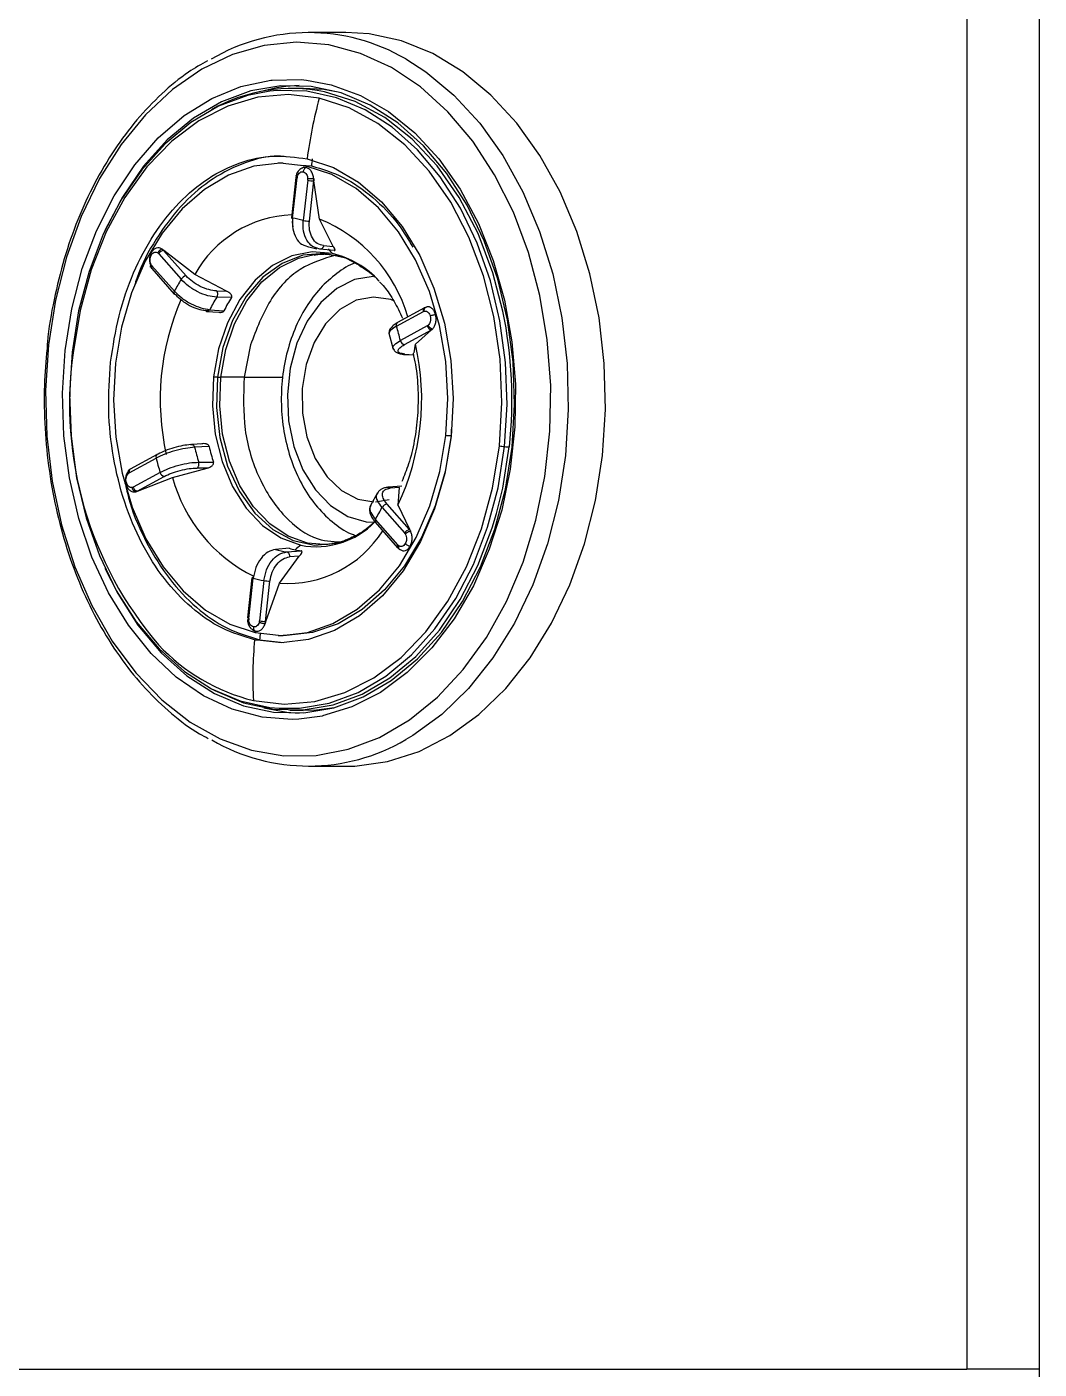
# Model space of a CAD drawing. Extents: x 0 to 84, y -21 to 126.
# Drawn here: x 75.521 to 77.994, y 36.61 to 39.888 of the extents above; entities that cross this region are included whole.
import ezdxf

# ---------------------------------------------------------------- set-up
doc = ezdxf.new("R2010")
doc.units = 0
doc.header["$MEASUREMENT"] = 0
doc.layers.add('1', color=4, linetype='Continuous')

# ---------------------------------------------------------------- blocks, each defined once
blk = doc.blocks.new('PRODIGY')
at = {"layer": '1', "color": 3, "linetype": 'Continuous', "lineweight": 25}
for p, q in [((77.8172, 41.4381), (77.8172, 36.6098)), ((77.9938, 41.4381), (77.9938, 36.6098)), ((76.3005, 39.8745), (76.2097, 39.8745)), ((76.1962, 39.7381), (76.164, 39.7377)), ((76.1473, 39.5551), (76.1349, 39.5548)), ((76.1915, 39.5504), (76.2164, 39.5484)), ((76.1783, 39.5202), (76.1675, 39.4219)), ((76.1706, 39.4208), (76.1813, 39.5191)), ((76.1791, 39.525), (76.1783, 39.5202)), ((76.1812, 39.5207), (76.1815, 39.5227)), ((76.2074, 39.5134), (76.1966, 39.4151)), ((76.2114, 39.4135), (76.2221, 39.5118)), ((76.2221, 39.5118), (76.2226, 39.5118)), ((76.2362, 39.4182), (76.2226, 39.5118)), ((76.2695, 39.3518), (76.2362, 39.4182)), ((75.9104, 39.2798), (75.8555, 39.3421)), ((75.8555, 39.3421), (75.856, 39.3421)), ((75.9317, 39.2835), (75.856, 39.3421)), ((76.2002, 39.3544), (76.2097, 39.3509)), ((76.2072, 39.3512), (76.23, 39.3462)), ((76.2371, 39.3449), (76.219, 39.3514)), ((76.2717, 39.3422), (76.2371, 39.3449)), ((76.2462, 39.3537), (76.2695, 39.3518)), ((75.8435, 39.3338), (75.8984, 39.2715)), ((75.8235, 39.3019), (75.8238, 39.3016)), ((75.8239, 39.3013), (75.8262, 39.2982)), ((75.8265, 39.2977), (75.8814, 39.2354)), ((75.8819, 39.2424), (75.827, 39.3047)), ((76.0088, 39.2427), (75.9317, 39.2835)), ((75.9846, 39.2432), (76.0088, 39.2427)), ((76.0214, 39.2272), (75.9853, 39.2278)), ((75.9659, 39.1946), (75.9574, 39.1952)), ((75.9611, 39.1932), (75.9907, 39.191)), ((75.968, 39.1973), (76.0029, 39.1947)), ((76.4242, 39.1567), (76.4899, 39.1927)), ((76.4923, 39.202), (76.4266, 39.166)), ((76.4952, 39.2029), (76.4911, 39.2011)), ((76.4994, 39.1579), (76.4338, 39.1219)), ((76.4438, 39.112), (76.5094, 39.148)), ((76.4709, 39.113), (76.5099, 39.148)), ((76.5094, 39.148), (76.5099, 39.148)), ((76.0676, 39.1112), (76.0522, 39.0323)), ((76.4054, 39.1396), (76.4159, 39.1012)), ((76.4674, 39.0916), (76.4709, 39.113)), ((76.4416, 39.0882), (76.4674, 39.0866)), ((76.4447, 39.0888), (76.4667, 39.0874)), ((76.0523, 39.0323), (75.9952, 39.0325)), ((76.0522, 39.0323), (76.1466, 39.0327)), ((76.5449, 38.8903), (76.5575, 38.8902)), ((76.5581, 38.9052), (76.5575, 38.8902)), ((75.9511, 38.87), (75.9236, 38.8684)), ((75.9667, 38.8633), (75.9312, 38.8612)), ((75.7716, 38.7987), (75.8373, 38.8347)), ((75.8397, 38.844), (75.774, 38.808)), ((75.9412, 38.8247), (75.9773, 38.8245)), ((75.7729, 38.8072), (75.7708, 38.8056)), ((75.8468, 38.8), (75.7812, 38.764)), ((75.7912, 38.7541), (75.8568, 38.7901)), ((75.7917, 38.7541), (75.8774, 38.7875)), ((75.8775, 38.7875), (75.9615, 38.8103)), ((75.9615, 38.8103), (75.9373, 38.8105)), ((75.7917, 38.7541), (75.7912, 38.7541)), ((76.3782, 38.7503), (76.3606, 38.7194)), ((76.4371, 38.7661), (76.4035, 38.7635)), ((76.4312, 38.7631), (76.4089, 38.7614)), ((76.428, 38.7201), (76.4312, 38.7631)), ((76.3617, 38.7207), (76.3604, 38.717)), ((76.3726, 38.7284), (76.4063, 38.7337)), ((76.4561, 38.6602), (76.4012, 38.7225)), ((76.4566, 38.6602), (76.428, 38.7201)), ((76.4275, 38.6228), (76.3727, 38.6851)), ((76.3892, 38.7142), (76.4441, 38.6519)), ((76.3722, 38.6781), (76.4271, 38.6158)), ((76.4566, 38.6602), (76.4561, 38.6602)), ((76.2477, 38.6237), (76.2073, 38.6273)), ((76.1623, 38.6145), (76.1288, 38.6117)), ((76.1389, 38.5292), (76.1867, 38.5952)), ((76.1562, 38.6057), (76.1914, 38.6081)), ((76.1867, 38.5952), (76.1631, 38.5936)), ((76.0713, 38.5427), (76.0606, 38.4444)), ((76.0637, 38.4432), (76.0744, 38.5415)), ((76.1005, 38.5358), (76.0897, 38.4376)), ((76.1045, 38.4359), (76.1152, 38.5342)), ((76.105, 38.4359), (76.1389, 38.5292)), ((76.105, 38.4359), (76.1045, 38.4359)), ((76.0775, 38.391), (76.09, 38.391)), ((76.09, 38.391), (76.148, 38.3841)), ((76.1349, 38.4018), (76.1473, 38.4015)), ((76.164, 38.2189), (76.1962, 38.2185)), ((76.2097, 38.0821), (76.3005, 38.0821)), ((74.8762, 36.61), (77.8172, 36.6098))]:
    blk.add_line(p, q, dxfattribs=at)
at = {"layer": '1', "color": 3, "linetype": 'Continuous', "lineweight": 25, "flags": 128}
for points in [[(76.3005, 38.0821), (76.3228, 38.0826), (76.402, 38.0937), (76.4797, 38.1186), (76.5546, 38.1571), (76.6254, 38.2086), (76.6911, 38.2722), (76.7507, 38.347), (76.8031, 38.4317), (76.8476, 38.525), (76.8835, 38.6255), (76.9102, 38.7315), (76.9273, 38.8414), (76.9345, 38.9535), (76.9317, 39.066), (76.919, 39.1771), (76.8964, 39.2851), (76.8645, 39.3882), (76.8237, 39.4849), (76.7747, 39.5735), (76.7181, 39.6528), (76.655, 39.7215), (76.5863, 39.7784), (76.5131, 39.8227), (76.4365, 39.8537), (76.3578, 39.8709), (76.3005, 39.8745)], [(75.5742, 39.1115), (75.5671, 39.0002), (75.5702, 38.8885), (75.5834, 38.7784), (75.6064, 38.6715), (75.6389, 38.5696), (75.6804, 38.4745), (75.7301, 38.3876), (75.7873, 38.3104), (75.851, 38.2442), (75.9202, 38.19), (75.9937, 38.1488), (76.0703, 38.1212), (76.1488, 38.1077), (76.2279, 38.1085), (76.3063, 38.1236), (76.3826, 38.1526), (76.4557, 38.1953), (76.5244, 38.2508), (76.5874, 38.3183), (76.6438, 38.3966), (76.6927, 38.4844), (76.7332, 38.5804), (76.7647, 38.6829), (76.7867, 38.7902), (76.7988, 38.9006), (76.8008, 39.0123), (76.7926, 39.1235), (76.7745, 39.2322), (76.7467, 39.3368), (76.7096, 39.4355), (76.6639, 39.5267), (76.6103, 39.6089), (76.5498, 39.6808), (76.4832, 39.7411), (76.4117, 39.7889), (76.3365, 39.8233), (76.2587, 39.8439), (76.1798, 39.8503), (76.1009, 39.8424), (76.0234, 39.8203), (75.9485, 39.7843), (75.8775, 39.7351), (75.8115, 39.6735), (75.7517, 39.6005), (75.6989, 39.5173), (75.6541, 39.4252), (75.618, 39.3257), (75.5912, 39.2206), (75.5742, 39.1115)], [(76.4467, 39.8097), (76.4956, 39.7784), (76.5643, 39.7215), (76.6274, 39.6528), (76.684, 39.5735), (76.733, 39.4849), (76.7738, 39.3882), (76.8057, 39.2851), (76.8282, 39.1771), (76.841, 39.066), (76.8438, 38.9535), (76.8366, 38.8414), (76.8195, 38.7315), (76.7928, 38.6255), (76.7569, 38.525), (76.7124, 38.4317), (76.6599, 38.347), (76.6004, 38.2722), (76.5347, 38.2086), (76.4638, 38.1571), (76.4472, 38.1472)], [(75.6151, 39.0977), (75.6312, 39.1997), (75.6568, 39.2977), (75.6915, 39.3899), (75.7345, 39.4749), (75.7852, 39.551), (75.8425, 39.6168), (75.9056, 39.6713), (75.9733, 39.7134), (76.0443, 39.7424), (76.1174, 39.7577), (76.1202, 39.758)], [(76.7064, 38.8612), (76.7127, 38.9655), (76.7089, 39.07), (76.695, 39.1728), (76.6714, 39.272), (76.6384, 39.3658), (76.5967, 39.4523), (76.5471, 39.53), (76.4904, 39.5974), (76.4278, 39.6533), (76.3603, 39.6966), (76.2893, 39.7265), (76.2161, 39.7425), (76.142, 39.7442), (76.0685, 39.7317), (75.9968, 39.7052), (75.9284, 39.6651), (75.8645, 39.6122), (75.8062, 39.5475), (75.7548, 39.4722), (75.7122, 39.3903)], [(76.6882, 38.863), (76.6944, 38.9657), (76.6906, 39.0686), (76.677, 39.1698), (76.6537, 39.2675), (76.6212, 39.3598), (76.5802, 39.445), (76.5313, 39.5215), (76.4755, 39.5878), (76.4138, 39.6428), (76.3474, 39.6855), (76.2775, 39.7149), (76.2054, 39.7307), (76.1325, 39.7324), (76.1151, 39.7307)], [(76.1202, 39.758), (76.1913, 39.7591), (76.2043, 39.758)], [(76.1962, 39.7381), (76.2466, 39.7354), (76.2731, 39.7313)], [(76.2043, 39.758), (76.2647, 39.7466), (76.3363, 39.7204), (76.4047, 39.681), (76.4689, 39.629), (76.5275, 39.5654), (76.5796, 39.4913), (76.6243, 39.4081), (76.6607, 39.3172), (76.6882, 39.2203), (76.7063, 39.119), (76.7148, 39.0152), (76.7133, 38.9108), (76.702, 38.8075), (76.6811, 38.7074), (76.6509, 38.612), (76.612, 38.5232), (76.565, 38.4425), (76.5109, 38.3714), (76.4505, 38.3111), (76.385, 38.2627), (76.3155, 38.2271), (76.2438, 38.205)], [(76.1151, 39.7307), (76.0601, 39.7201), (75.9895, 39.6939), (75.9222, 39.6545), (75.8592, 39.6024), (75.8019, 39.5387), (75.7512, 39.4646), (75.7082, 39.3814), (75.6735, 39.2907), (75.6479, 39.1942), (75.6319, 39.0936)], [(76.2356, 39.7137), (76.1608, 39.7224), (76.0858, 39.7159), (76.0122, 39.6945), (75.9415, 39.6584), (75.8752, 39.6085), (75.8145, 39.5458), (75.7609, 39.4715), (75.7152, 39.3872), (75.6785, 39.2945), (75.6515, 39.1955), (75.6348, 39.092)], [(76.6757, 38.8647), (76.6818, 38.9705), (76.6772, 39.0765), (76.6621, 39.1804), (76.6365, 39.2803), (76.6012, 39.374), (76.5568, 39.4597), (76.5043, 39.5355), (76.4446, 39.6), (76.379, 39.6519), (76.3089, 39.6901), (76.2356, 39.7137)], [(76.684, 39.194), (76.6595, 39.2876), (76.6233, 39.3834), (76.5777, 39.4709), (76.5238, 39.5484), (76.4626, 39.6141), (76.3954, 39.6669), (76.3235, 39.7056), (76.2485, 39.7293)], [(76.2039, 39.5481), (76.1401, 39.5549), (76.0762, 39.5475), (76.014, 39.526), (75.955, 39.4911), (75.9005, 39.4435), (75.852, 39.3845), (75.8106, 39.3155), (75.7773, 39.2382), (75.753, 39.1544), (75.7383, 39.0664)], [(76.206, 39.5656), (76.2702, 39.5442), (76.3313, 39.5088), (76.3877, 39.4604), (76.438, 39.4001), (76.4811, 39.3294), (76.5158, 39.2501), (76.5413, 39.1641), (76.5569, 39.0735), (76.5623, 38.9805), (76.5574, 38.8876), (76.5422, 38.7968), (76.5172, 38.7105), (76.4829, 38.6308), (76.4403, 38.5597), (76.3902, 38.4988), (76.3341, 38.4498), (76.2732, 38.4138), (76.2091, 38.3917), (76.1433, 38.384), (76.0775, 38.391)], [(76.5449, 38.8903), (76.5497, 38.9805), (76.5444, 39.0707), (76.5292, 39.1585), (76.5045, 39.242), (76.4708, 39.319), (76.4291, 39.3875), (76.3802, 39.4461), (76.3255, 39.493), (76.2662, 39.5273), (76.2039, 39.5481)], [(76.2683, 39.3345), (76.2184, 39.3384), (76.1689, 39.3284), (76.1217, 39.305), (76.0787, 39.2691), (76.0414, 39.222), (76.0114, 39.1655), (75.9897, 39.1018), (75.9773, 39.0334)], [(76.3468, 39.2983), (76.3004, 39.3228), (76.2483, 39.3341), (76.1957, 39.33), (76.1448, 39.3104), (76.0979, 39.2764), (76.0571, 39.2293), (76.0241, 39.1712), (76.0003, 39.1047), (75.9869, 39.0327)], [(75.9952, 39.0325), (76.0075, 39.1002), (76.029, 39.1631), (76.0588, 39.2189), (76.0957, 39.2653), (76.1384, 39.3006), (76.1852, 39.3234), (76.2201, 39.3315)], [(76.2201, 39.3315), (76.2342, 39.3328), (76.2477, 39.333)], [(76.3672, 39.2786), (76.3216, 39.2707), (76.2782, 39.2492), (76.2392, 39.2149), (76.2062, 39.1696), (76.181, 39.1153), (76.1645, 39.0547), (76.1577, 38.9904), (76.1608, 38.9256), (76.1737, 38.8633), (76.1958, 38.8064), (76.2261, 38.7574), (76.263, 38.7188), (76.305, 38.6924), (76.35, 38.6793), (76.3734, 38.678)], [(76.4192, 39.2184), (76.4101, 39.2218), (76.3677, 39.2282), (76.3254, 39.2201), (76.2858, 39.198), (76.251, 39.1631), (76.2232, 39.1175), (76.2039, 39.0637), (76.1942, 39.005), (76.1948, 38.9448), (76.2056, 38.8865), (76.2259, 38.8335), (76.2547, 38.789), (76.2901, 38.7554), (76.3302, 38.7348), (76.3686, 38.7284)], [(76.1857, 38.1971), (76.1696, 38.1965), (76.0958, 38.202), (76.0231, 38.2214), (75.953, 38.2543), (75.8865, 38.3001), (75.825, 38.358), (75.7695, 38.427), (75.721, 38.5059), (75.6804, 38.5931), (75.6484, 38.6873), (75.6255, 38.7866), (75.6122, 38.8893), (75.6087, 38.9937), (75.6151, 39.0977)], [(75.6319, 39.0936), (75.6257, 38.991), (75.6295, 38.888), (75.6431, 38.7868), (75.6664, 38.6891), (75.6989, 38.5968), (75.7399, 38.5117), (75.7888, 38.4352), (75.8446, 38.3688), (75.9063, 38.3138), (75.9727, 38.2711), (76.0426, 38.2417), (76.1147, 38.2259), (76.1374, 38.2239)], [(75.7383, 39.0664), (75.7335, 38.9762), (75.7388, 38.886), (75.754, 38.7981), (75.7787, 38.7146), (75.8124, 38.6377), (75.8541, 38.5691), (75.903, 38.5106), (75.9577, 38.4636), (76.017, 38.4293), (76.0793, 38.4085)], [(75.9773, 39.0334), (75.9745, 38.9628), (75.9816, 38.8929), (75.9981, 38.8262), (76.0236, 38.7654), (76.0569, 38.7128), (76.0969, 38.6703), (76.142, 38.6397), (76.1904, 38.6222)], [(75.9869, 39.0327), (75.9843, 38.9583), (75.9928, 38.8848), (76.0118, 38.8154), (76.0407, 38.7531), (76.0781, 38.7006), (76.1224, 38.6603), (76.1717, 38.6339), (76.2238, 38.6225), (76.2764, 38.6267), (76.3038, 38.6352)], [(76.2073, 38.6273), (76.1593, 38.6441), (76.1145, 38.6739), (76.0747, 38.7155), (76.0414, 38.7674), (76.0161, 38.8274), (75.9995, 38.8934), (75.9925, 38.9626), (75.9952, 39.0325)], [(76.0793, 38.4085), (76.1431, 38.4017), (76.2069, 38.4092), (76.2691, 38.4306), (76.3282, 38.4656), (76.3827, 38.5131), (76.4312, 38.5721), (76.4726, 38.6412), (76.5059, 38.7185), (76.5302, 38.8022), (76.5449, 38.8903)], [(76.5575, 38.8902), (76.5428, 38.8021), (76.5185, 38.7184), (76.4852, 38.641), (76.4438, 38.5719), (76.3952, 38.5129), (76.3407, 38.4653), (76.2816, 38.4303), (76.2194, 38.4089), (76.1556, 38.4014), (76.1473, 38.4015)], [(75.7122, 38.5663), (75.7433, 38.5043), (75.7929, 38.4267), (75.8496, 38.3592), (75.9123, 38.3034), (75.9797, 38.2601), (76.0507, 38.2301), (76.1239, 38.2142), (76.198, 38.2124), (76.2715, 38.2249), (76.3432, 38.2515), (76.4116, 38.2916), (76.4756, 38.3444), (76.5338, 38.4091), (76.5853, 38.4844), (76.629, 38.5689), (76.6642, 38.661), (76.6901, 38.7591), (76.7064, 38.8612)], [(76.0748, 38.2429), (76.1497, 38.2342), (76.2247, 38.2407), (76.2983, 38.2622), (76.3689, 38.2982), (76.4353, 38.3481), (76.4959, 38.4108), (76.5496, 38.4851), (76.5952, 38.5694), (76.6319, 38.6621), (76.6589, 38.7612), (76.6757, 38.8647)], [(76.1374, 38.2239), (76.1876, 38.2242), (76.26, 38.2365), (76.3306, 38.2627), (76.3979, 38.3022), (76.4609, 38.3542), (76.5182, 38.4179), (76.5689, 38.492), (76.6119, 38.5752), (76.6466, 38.6659), (76.6722, 38.7625), (76.6882, 38.863)], [(76.6686, 38.6993), (76.6837, 38.7612), (76.6998, 38.8623)], [(75.9724, 38.2713), (75.9802, 38.2671), (76.0505, 38.2374), (76.123, 38.2216), (76.1963, 38.2199), (76.2692, 38.2323), (76.3401, 38.2586), (76.4079, 38.2983), (76.4712, 38.3506), (76.5289, 38.4147), (76.5798, 38.4892), (76.6231, 38.5729), (76.658, 38.6641), (76.6686, 38.6993)], [(76.2691, 38.6255), (76.2562, 38.6241), (76.2477, 38.6237)], [(76.1005, 38.225), (76.1562, 38.2142), (76.1862, 38.2117)], [(76.2731, 38.2253), (76.2287, 38.2195), (76.1962, 38.2185)], [(76.2438, 38.205), (76.2433, 38.2049), (76.1857, 38.1971)]]:
    blk.add_lwpolyline(points, dxfattribs=at)
at = {"layer": '1', "color": 3, "linetype": 'Continuous', "lineweight": 25}
for centre, radius, start, end in [((76.2097, 39.4038), 0.47, 59.7236, 120.4769), ((76.1687, 39.3416), 0.3959, 78.3808, 119.7407), ((76.2034, 39.3508), 0.3945, 92.5013, 105.1109), ((77.3142, 39.4207), 1.1177, 164.8, 172.5476), ((76.615, 39.5081), 0.413, 174.4437, 174.988), ((77.3115, 39.4224), 1.1024, 172.5346, 173.4362), ((76.1816, 39.5244), 0.00531, 231.5003, 267.343), ((76.1805, 39.5144), 0.00635, 83.7171, 109.7832), ((76.2225, 39.5865), 0.0746, 258.3501, 264.1428), ((76.2234, 39.5867), 0.075, 263.4797, 269.0634), ((76.1802, 39.1446), 0.2847, 92.3982, 150.7986), ((76.1708, 39.4261), 0.00528, 231.3973, 267.4472), ((76.1344, 39.1928), 0.2309, 74.3699, 80.9941), ((76.213, 39.4958), 0.0823, 258.55, 268.889), ((76.1, 39.0782), 0.3663, 16.1052, 68.1695), ((75.8578, 39.3259), 0.0163, 97.996, 151.1282), ((76.3796, 39.4536), 0.1631, 221.3338, 226.9302), ((76.2141, 39.1136), 0.2275, 42.4504, 76.2162), ((75.8317, 39.3009), 0.00606, 140.7087, 211.6858), ((75.9127, 39.2636), 0.0163, 97.9889, 151.1354), ((75.885, 39.2389), 0.00476, 131.6457, 263.2376), ((76.2838, 39.0331), 0.4532, 148.2609, 152.4862), ((76.4577, 38.9778), 0.6106, 156.4739, 192.689), ((76.3072, 39.0246), 0.3806, 147.7313, 153.0167), ((76.342, 39.0233), 0.38, 147.5592, 153.1856), ((76.4973, 39.1957), 0.00801, 128.6503, 202.4888), ((75.6477, 38.9783), 1.0585, 353.7077, 11.7587), ((76.431, 39.1599), 0.00753, 125.8578, 205.2814), ((75.882, 38.989), 0.5676, 13.5401, 17.1771), ((76.5119, 39.1605), 0.0127, 191.7241, 259.0121), ((75.8783, 38.979), 0.6075, 334.7761, 12.7409), ((76.4462, 39.1245), 0.0127, 191.7492, 259.0003), ((76.5255, 38.9653), 0.8997, 171.9063, 220.6526), ((75.6343, 39.0944), 0.00252, 198.5745, 280.2935), ((76.0013, 39.3236), 0.2912, 265.2772, 267.1679), ((75.9963, 39.2201), 0.1876, 267.1124, 269.6484), ((76.3948, 38.969), 0.4759, 193.0832, 197.6399), ((76.4294, 38.9696), 0.4748, 192.9342, 197.7877), ((76.7037, 39.0265), 0.1642, 260.1705, 264.5748), ((76.7014, 38.9913), 0.129, 264.1409, 269.3237), ((75.8433, 38.8379), 0.00684, 102.1865, 208.0696), ((76.3918, 38.9684), 0.5704, 193.5525, 197.1719), ((75.7785, 38.8019), 0.00754, 125.899, 205.2401), ((75.8593, 38.8026), 0.0127, 191.7495, 259.0001), ((76.2426, 38.8854), 0.378, 195.0095, 243.7861), ((75.7936, 38.7666), 0.0127, 191.7446, 258.9916), ((76.4035, 38.7063), 0.0163, 97.9892, 151.1351), ((76.3774, 38.6813), 0.00606, 140.7066, 211.6879), ((75.9872, 38.9236), 0.4532, 328.2609, 332.4863), ((76.1575, 38.8038), 0.2752, 266.1348, 327.8534), ((76.2281, 38.8188), 0.2003, 259.1545, 315.7773), ((76.4583, 38.644), 0.0163, 97.9895, 151.1348), ((76.328, 38.4448), 0.2244, 127.7982, 132.3312), ((76.4308, 38.6192), 0.00488, 132.4927, 248.5224), ((76.1839, 38.7981), 0.1944, 253.5486, 261.8167), ((76.2186, 38.8019), 0.1957, 253.2869, 257.6674), ((76.2175, 38.7972), 0.1908, 257.6765, 262.1326), ((76.0735, 38.5388), 0.00439, 79.3949, 118.9718), ((76.0746, 38.5468), 0.00528, 231.3973, 267.4472), ((76.1366, 38.7639), 0.2309, 254.3698, 260.9942), ((76.1168, 38.6165), 0.0823, 258.5507, 268.8883), ((76.0639, 38.4485), 0.00529, 231.4359, 267.4074), ((76.1061, 38.5182), 0.0823, 258.5508, 268.8885), ((77.1281, 38.2976), 1.0547, 174.9175, 182.9695), ((76.4712, 38.3608), 0.3948, 172.4923, 173.0637), ((77.185, 38.2948), 1.0992, 174.0774, 174.979), ((76.1857, 38.6972), 0.4677, 222.856, 256.2743), ((76.2098, 38.5527), 0.4699, 239.7933, 300.35)]:
    blk.add_arc(centre, radius, start, end, dxfattribs=at)
for points, knots in [([(75.9625, 39.8052), (75.9471, 39.7963), (75.9081, 39.774), (75.8501, 39.7256), (75.7892, 39.6622), (75.7342, 39.5887), (75.6858, 39.5069), (75.6448, 39.4176), (75.6114, 39.3222), (75.5871, 39.222), (75.5737, 39.148), (75.571, 39.1076), (75.5707, 39.1022)], [0, 0, 0, 0, 0.073826, 0.186463, 0.299604, 0.41313, 0.526904, 0.640812, 0.754771, 0.868731, 0.982681, 1, 1, 1, 1]), ([(75.7261, 39.0691), (75.7318, 39.1072), (75.7433, 39.1834), (75.7802, 39.2889), (75.8298, 39.3827), (75.8917, 39.4609), (75.9631, 39.5206), (76.0414, 39.5591), (76.1237, 39.5769), (76.1785, 39.5694), (76.206, 39.5656)], [0, 0, 0, 0, 0.125, 0.25, 0.375, 0.5, 0.625, 0.75, 0.874999, 1, 1, 1, 1]), ([(76.1542, 39.5707), (76.1482, 39.5713), (76.1147, 39.5746), (76.0539, 39.5582), (75.9757, 39.5208), (75.904, 39.4609), (75.843, 39.3823), (75.8018, 39.3108), (75.7866, 39.2634), (75.7827, 39.2514)], [0, 0, 0, 0, 0.039376, 0.219325, 0.399275, 0.579222, 0.759173, 0.939123, 1, 1, 1, 1]), ([(76.1934, 39.543), (76.1917, 39.5421), (76.1884, 39.5403), (76.1843, 39.5359), (76.181, 39.5308), (76.1797, 39.5269), (76.1791, 39.525)], [0, 0, 0, 0, 0.257145, 0.510058, 0.757418, 1, 1, 1, 1]), ([(76.2036, 39.5442), (76.2012, 39.5446), (76.1974, 39.5452), (76.1941, 39.5431), (76.1929, 39.5423)], [0, 0, 0, 0, 0.628992, 1, 1, 1, 1]), ([(76.2036, 39.5442), (76.2026, 39.5439), (76.2008, 39.5431), (76.1985, 39.5405), (76.1969, 39.5373), (76.1965, 39.535), (76.1963, 39.5339)], [0, 0, 0, 0, 0.262777, 0.52805, 0.778011, 1, 1, 1, 1]), ([(76.2224, 39.5172), (76.2218, 39.5205), (76.2206, 39.5271), (76.2163, 39.5356), (76.2105, 39.542), (76.2058, 39.5435), (76.2036, 39.5442)], [0, 0, 0, 0, 0.24794, 0.50049, 0.752822, 1, 1, 1, 1]), ([(76.2164, 39.5484), (76.2426, 39.5406), (76.295, 39.5249), (76.3671, 39.4738), (76.425, 39.4156), (76.4531, 39.3682), (76.464, 39.3497)], [0, 0, 0, 0, 0.274972, 0.549941, 0.824913, 1, 1, 1, 1]), ([(76.1819, 39.5224), (76.1811, 39.5228), (76.1799, 39.5235), (76.1792, 39.5243), (76.179, 39.5248), (76.1791, 39.5249), (76.1791, 39.525)], [0, 0, 0, 0, 0.4640797, 0.7132988, 0.9676213, 1, 1, 1, 1]), ([(76.1819, 39.5224), (76.1818, 39.5218), (76.1815, 39.5207), (76.1814, 39.5196), (76.1813, 39.5191)], [0, 0, 0, 0, 0.559856, 1, 1, 1, 1]), ([(76.1819, 39.5224), (76.1827, 39.5246), (76.1842, 39.5289), (76.1882, 39.5328), (76.1923, 39.5345), (76.195, 39.5341), (76.1963, 39.5339)], [0, 0, 0, 0, 0.283724, 0.562597, 0.780172, 1, 1, 1, 1]), ([(76.1963, 39.5339), (76.1979, 39.5334), (76.2012, 39.5323), (76.2048, 39.5278), (76.207, 39.5224), (76.2073, 39.5187), (76.2075, 39.5168)], [0, 0, 0, 0, 0.278042, 0.555678, 0.775229, 1, 1, 1, 1]), ([(76.2074, 39.5134), (76.2074, 39.514), (76.2075, 39.5152), (76.2075, 39.5163), (76.2075, 39.5168)], [0, 0, 0, 0, 0.559957, 1, 1, 1, 1]), ([(76.2151, 39.5171), (76.2144, 39.5171), (76.2129, 39.517), (76.2109, 39.517), (76.209, 39.5169), (76.208, 39.5168), (76.2075, 39.5168)], [0, 0, 0, 0, 0.262239, 0.519273, 0.7665, 1, 1, 1, 1]), ([(76.2224, 39.5172), (76.2213, 39.5172), (76.2198, 39.5172), (76.2172, 39.5171), (76.2158, 39.5171), (76.2151, 39.5171)], [0, 0, 0, 0, 0.479701, 0.73712, 1, 1, 1, 1]), ([(76.2224, 39.5172), (76.2224, 39.5162), (76.2224, 39.5144), (76.2222, 39.5126), (76.2221, 39.5118)], [0, 0, 0, 0, 0.5599446, 1, 1, 1, 1]), ([(76.2226, 39.5118), (76.2226, 39.5128), (76.2226, 39.5146), (76.2224, 39.5164), (76.2224, 39.5172)], [0, 0, 0, 0, 0.560589, 1, 1, 1, 1]), ([(76.1705, 39.4224), (76.1697, 39.4146), (76.1689, 39.4065), (76.1711, 39.4), (76.1712, 39.3999)], [0, 0, 0, 0, 0.973407, 1, 1, 1, 1]), ([(76.1706, 39.4208), (76.1703, 39.4119), (76.1697, 39.3941), (76.1782, 39.3717), (76.1891, 39.3575), (76.1975, 39.3551), (76.2002, 39.3544)], [0, 0, 0, 0, 0.290277, 0.58053, 0.870761, 1, 1, 1, 1]), ([(76.219, 39.3514), (76.214, 39.356), (76.204, 39.3653), (76.1959, 39.3886), (76.1964, 39.4063), (76.1966, 39.4151)], [0, 0, 0, 0, 0.333315, 0.666641, 1, 1, 1, 1]), ([(76.2462, 39.3537), (76.2409, 39.3549), (76.2302, 39.3575), (76.2181, 39.3715), (76.2107, 39.3909), (76.2112, 39.4059), (76.2114, 39.4135)], [0, 0, 0, 0, 0.249749, 0.500217, 0.750561, 1, 1, 1, 1]), ([(75.8523, 39.3451), (75.8499, 39.3463), (75.845, 39.3487), (75.8375, 39.348), (75.8306, 39.3443), (75.8274, 39.3394), (75.8258, 39.337)], [0, 0, 0, 0, 0.247954, 0.500512, 0.752844, 1, 1, 1, 1]), ([(75.8523, 39.3451), (75.8513, 39.3449), (75.8498, 39.3447), (75.8477, 39.3435), (75.846, 39.3423), (75.8445, 39.3408), (75.8428, 39.3386), (75.842, 39.3368), (75.8415, 39.3357)], [0, 0, 0, 0, 0.239817, 0.368622, 0.500002, 0.631403, 0.760233, 1, 1, 1, 1]), ([(75.856, 39.3421), (75.8553, 39.3427), (75.8541, 39.3438), (75.8529, 39.3447), (75.8523, 39.3451)], [0, 0, 0, 0, 0.560711, 1, 1, 1, 1]), ([(75.8523, 39.3451), (75.8529, 39.3446), (75.854, 39.3437), (75.8551, 39.3426), (75.8555, 39.3421)], [0, 0, 0, 0, 0.559928, 1, 1, 1, 1]), ([(76.2462, 39.3537), (76.2461, 39.353), (76.2458, 39.3516), (76.2447, 39.3491), (76.2428, 39.3466), (76.2405, 39.3451), (76.2385, 39.3446), (76.2376, 39.3448), (76.2371, 39.3449)], [0, 0, 0, 0, 0.124752, 0.24939, 0.500065, 0.750629, 0.875231, 1, 1, 1, 1]), ([(76.2717, 39.3422), (76.2722, 39.342), (76.2731, 39.3418), (76.2739, 39.3421), (76.2742, 39.3429), (76.274, 39.3445), (76.2727, 39.3474), (76.2706, 39.3503), (76.2695, 39.3518)], [0, 0, 0, 0, 0.090565, 0.184616, 0.292335, 0.420675, 0.698942, 1, 1, 1, 1]), ([(75.8258, 39.337), (75.8244, 39.3343), (75.8217, 39.3287), (75.8209, 39.3187), (75.8215, 39.3113), (75.8231, 39.308), (75.8233, 39.3076)], [0, 0, 0, 0, 0.315007, 0.636462, 0.957874, 1, 1, 1, 1]), ([(75.8253, 39.3071), (75.8243, 39.3091), (75.8224, 39.3131), (75.822, 39.32), (75.823, 39.3259), (75.8246, 39.329), (75.8254, 39.3305)], [0, 0, 0, 0, 0.283701, 0.56256, 0.780138, 1, 1, 1, 1]), ([(75.8258, 39.337), (75.8251, 39.3368), (75.8237, 39.3363), (75.8232, 39.3346), (75.8237, 39.3326), (75.8248, 39.3311), (75.8254, 39.3305)], [0, 0, 0, 0, 0.262796, 0.528071, 0.777998, 1, 1, 1, 1]), ([(75.8238, 39.3014), (75.8236, 39.3018), (75.8232, 39.3025), (75.8234, 39.3039), (75.824, 39.3055), (75.8248, 39.3066), (75.8253, 39.3071)], [0, 0, 0, 0, 0.259628, 0.517952, 0.766887, 1, 1, 1, 1]), ([(75.8253, 39.3071), (75.8256, 39.3066), (75.8261, 39.3058), (75.8267, 39.3051), (75.827, 39.3047)], [0, 0, 0, 0, 0.559875, 1, 1, 1, 1]), ([(75.8254, 39.3305), (75.8265, 39.3322), (75.8288, 39.3357), (75.8334, 39.3379), (75.8378, 39.3379), (75.8402, 39.3364), (75.8415, 39.3357)], [0, 0, 0, 0, 0.278027, 0.555646, 0.77521, 1, 1, 1, 1]), ([(75.8435, 39.3338), (75.8431, 39.3342), (75.8425, 39.3349), (75.8418, 39.3354), (75.8415, 39.3357)], [0, 0, 0, 0, 0.560094, 1, 1, 1, 1]), ([(76.2759, 39.3302), (76.2461, 39.3216), (76.1866, 39.3043), (76.1108, 39.2247), (76.082, 39.149), (76.0676, 39.1112)], [0, 0, 0, 0, 0.333334, 0.666667, 1, 1, 1, 1]), ([(76.3243, 39.3117), (76.324, 39.3116), (76.3076, 39.3067), (76.2778, 39.2864), (76.237, 39.2509), (76.2022, 39.2044), (76.1743, 39.1499), (76.1545, 39.089), (76.1435, 39.0241), (76.1418, 38.9575), (76.1493, 38.8915), (76.1661, 38.8283), (76.1916, 38.7704), (76.2252, 38.7193), (76.2662, 38.6787), (76.3001, 38.6539), (76.3208, 38.6472), (76.3245, 38.646)], [0, 0, 0, 0, 0.0012403, 0.0729557, 0.1458608, 0.220196, 0.2955987, 0.3715447, 0.4476502, 0.5238223, 0.6001189, 0.6766134, 0.7533867, 0.8304372, 0.9074095, 0.9836318, 1, 1, 1, 1]), ([(76.2232, 39.3305), (76.2271, 39.3314), (76.2443, 39.3352), (76.2614, 39.332), (76.2747, 39.3295)], [0, 0, 0, 0, 0.228553, 1, 1, 1, 1]), ([(76.2747, 39.3295), (76.276, 39.3294), (76.2921, 39.3282), (76.3157, 39.3186), (76.3365, 39.3036), (76.3434, 39.2985)], [0, 0, 0, 0, 0.05716, 0.683727, 1, 1, 1, 1]), ([(75.8268, 39.3003), (75.8262, 39.3003), (75.8249, 39.3005), (75.8242, 39.3011), (75.8238, 39.3014)], [0, 0, 0, 0, 0.48236, 1, 1, 1, 1]), ([(75.9846, 39.2432), (75.9785, 39.2438), (75.9662, 39.2451), (75.945, 39.2535), (75.9248, 39.2655), (75.9152, 39.275), (75.9104, 39.2798)], [0, 0, 0, 0, 0.249748, 0.500214, 0.75057, 1, 1, 1, 1]), ([(76.3434, 39.2985), (76.3502, 39.2947), (76.3599, 39.2891), (76.3684, 39.2797), (76.3709, 39.2768)], [0, 0, 0, 0, 0.699897, 1, 1, 1, 1]), ([(75.8819, 39.2424), (75.8875, 39.2368), (75.8988, 39.2256), (75.9223, 39.2112), (75.947, 39.2007), (75.961, 39.1984), (75.968, 39.1973)], [0, 0, 0, 0, 0.250022, 0.50003, 0.75002, 1, 1, 1, 1]), ([(75.9853, 39.2278), (75.9781, 39.2286), (75.9637, 39.23), (75.9388, 39.2402), (75.9153, 39.2546), (75.904, 39.2659), (75.8984, 39.2715)], [0, 0, 0, 0, 0.249979, 0.499953, 0.749964, 1, 1, 1, 1]), ([(75.9846, 39.2432), (75.985, 39.2427), (75.9856, 39.2417), (75.9866, 39.2393), (75.9872, 39.2358), (75.9869, 39.2322), (75.9862, 39.2295), (75.9856, 39.2284), (75.9853, 39.2278)], [0, 0, 0, 0, 0.1247418, 0.2493814, 0.499995, 0.7506, 0.8752526, 1, 1, 1, 1]), ([(76.0214, 39.2272), (76.0216, 39.2277), (76.0222, 39.2289), (76.0221, 39.2309), (76.0212, 39.233), (76.019, 39.236), (76.0151, 39.2397), (76.011, 39.2417), (76.0088, 39.2427)], [0, 0, 0, 0, 0.090573, 0.184622, 0.292346, 0.420661, 0.698959, 1, 1, 1, 1]), ([(76.3826, 39.2653), (76.3866, 39.2613), (76.3982, 39.2497), (76.4185, 39.22), (76.4322, 39.1905), (76.4388, 39.1763)], [0, 0, 0, 0, 0.216379, 0.624526, 1, 1, 1, 1]), ([(75.8845, 39.2342), (75.8892, 39.2294), (75.8988, 39.2198), (75.9187, 39.2073), (75.9395, 39.1981), (75.9514, 39.1962), (75.9574, 39.1952)], [0, 0, 0, 0, 0.249713, 0.500132, 0.750513, 1, 1, 1, 1]), ([(75.9574, 39.1952), (75.9581, 39.1945), (75.9593, 39.1934), (75.9613, 39.1929), (75.9628, 39.1929), (75.9644, 39.1935), (75.9662, 39.1947), (75.9673, 39.1963), (75.968, 39.1973)], [0, 0, 0, 0, 0.23876, 0.367838, 0.500015, 0.632115, 0.761201, 1, 1, 1, 1]), ([(75.9907, 39.1909), (75.9919, 39.1908), (75.9941, 39.1905), (75.9973, 39.191), (75.9998, 39.1917), (76.0018, 39.193), (76.0025, 39.1942), (76.0029, 39.1947)], [0, 0, 0, 0, 0.2607145, 0.4862436, 0.6755405, 0.8408566, 1, 1, 1, 1]), ([(76.4922, 39.1936), (76.4917, 39.1934), (76.491, 39.1932), (76.4902, 39.1928), (76.4899, 39.1927)], [0, 0, 0, 0, 0.559917, 1, 1, 1, 1]), ([(76.4922, 39.1936), (76.4921, 39.1949), (76.492, 39.1969), (76.4926, 39.1993), (76.4933, 39.2009), (76.4943, 39.2023), (76.4959, 39.2036), (76.4973, 39.2039), (76.4982, 39.204)], [0, 0, 0, 0, 0.239799, 0.368584, 0.499995, 0.631402, 0.760138, 1, 1, 1, 1]), ([(76.4922, 39.1936), (76.4939, 39.1937), (76.4973, 39.194), (76.5017, 39.1911), (76.5048, 39.1869), (76.5059, 39.1835), (76.5064, 39.1817)], [0, 0, 0, 0, 0.283673, 0.562559, 0.780138, 1, 1, 1, 1]), ([(76.5059, 39.2036), (76.5041, 39.2039), (76.5005, 39.2044), (76.4969, 39.2034), (76.4951, 39.2029)], [0, 0, 0, 0, 0.500432, 1, 1, 1, 1]), ([(76.5195, 39.1855), (76.5185, 39.1885), (76.5164, 39.1946), (76.5109, 39.201), (76.5045, 39.2047), (76.5003, 39.2043), (76.4982, 39.204)], [0, 0, 0, 0, 0.247396, 0.49986, 0.752312, 1, 1, 1, 1]), ([(76.5064, 39.1817), (76.5069, 39.1795), (76.5079, 39.1749), (76.507, 39.1683), (76.5048, 39.1629), (76.5026, 39.1606), (76.5016, 39.1594)], [0, 0, 0, 0, 0.278053, 0.55569, 0.775219, 1, 1, 1, 1]), ([(76.5064, 39.1817), (76.5072, 39.1821), (76.5089, 39.183), (76.5123, 39.1842), (76.5161, 39.1851), (76.5183, 39.1854), (76.5195, 39.1855)], [0, 0, 0, 0, 0.221993, 0.471963, 0.737275, 1, 1, 1, 1]), ([(76.5129, 39.1505), (76.5145, 39.1525), (76.5177, 39.1567), (76.5206, 39.1659), (76.5215, 39.176), (76.5201, 39.1824), (76.5195, 39.1855)], [0, 0, 0, 0, 0.247953, 0.500502, 0.752854, 1, 1, 1, 1]), ([(76.4242, 39.1567), (76.4192, 39.1535), (76.4091, 39.1471), (76.4041, 39.1404), (76.4064, 39.1383), (76.4067, 39.138)], [0, 0, 0, 0, 0.4563966, 0.9127517, 1, 1, 1, 1]), ([(76.4259, 39.1654), (76.4225, 39.1631), (76.4156, 39.1585), (76.409, 39.1511), (76.4056, 39.1446), (76.406, 39.1411), (76.4062, 39.1397)], [0, 0, 0, 0, 0.268667, 0.538891, 0.811925, 1, 1, 1, 1]), ([(76.4994, 39.1579), (76.4998, 39.1582), (76.5006, 39.1586), (76.5013, 39.1592), (76.5016, 39.1594)], [0, 0, 0, 0, 0.5599, 1, 1, 1, 1]), ([(76.5016, 39.1594), (76.5022, 39.1583), (76.5031, 39.1566), (76.5049, 39.1546), (76.5065, 39.1531), (76.5082, 39.152), (76.5104, 39.1508), (76.5119, 39.1506), (76.5129, 39.1505)], [0, 0, 0, 0, 0.239828, 0.368611, 0.500059, 0.631406, 0.760255, 1, 1, 1, 1]), ([(76.5129, 39.1505), (76.5123, 39.1499), (76.5112, 39.149), (76.51, 39.1483), (76.5094, 39.148)], [0, 0, 0, 0, 0.559921, 1, 1, 1, 1]), ([(76.5099, 39.148), (76.5105, 39.1484), (76.5115, 39.1491), (76.5125, 39.15), (76.5129, 39.1505)], [0, 0, 0, 0, 0.5605822, 1, 1, 1, 1]), ([(76.4161, 39.1034), (76.4158, 39.1037), (76.4136, 39.1059), (76.4187, 39.1123), (76.4287, 39.1187), (76.4338, 39.1219)], [0, 0, 0, 0, 0.066643, 0.533296, 1, 1, 1, 1]), ([(76.4447, 39.0888), (76.4402, 39.0895), (76.431, 39.0907), (76.4269, 39.0963), (76.4305, 39.1037), (76.4394, 39.1092), (76.4438, 39.112)], [0, 0, 0, 0, 0.249733, 0.500209, 0.750556, 1, 1, 1, 1]), ([(75.5707, 39.1022), (75.5681, 39.0725), (75.5625, 39.0078), (75.5646, 38.9071), (75.5749, 38.8022), (75.5942, 38.6996), (75.6221, 38.6009), (75.6581, 38.5073), (75.702, 38.4202), (75.753, 38.3408), (75.8106, 38.2701), (75.8741, 38.2102), (75.9258, 38.17), (75.9572, 38.154), (75.9645, 38.1503)], [0, 0, 0, 0, 0.076008, 0.165645, 0.255299, 0.344982, 0.434706, 0.52448, 0.614302, 0.704158, 0.79399, 0.883719, 0.973229, 1, 1, 1, 1]), ([(76.4157, 39.1033), (76.4163, 39.1016), (76.4176, 39.098), (76.4229, 39.0935), (76.4304, 39.09), (76.437, 39.0889), (76.4402, 39.0883)], [0, 0, 0, 0, 0.249758, 0.500307, 0.750593, 1, 1, 1, 1]), ([(76.4646, 39.091), (76.4667, 39.0819), (76.4733, 39.0534), (76.4775, 39.0014), (76.4768, 38.9384), (76.4688, 38.877), (76.4555, 38.8219), (76.443, 38.7914), (76.4373, 38.7774)], [0, 0, 0, 0, 0.089481, 0.277158, 0.465593, 0.653901, 0.840984, 1, 1, 1, 1]), ([(76.0775, 38.391), (76.0505, 38.3991), (75.9966, 38.4154), (75.922, 38.4674), (75.8556, 38.5375), (75.8002, 38.6249), (75.7579, 38.7259), (75.7307, 38.8365), (75.7181, 38.9527), (75.7234, 39.0303), (75.7261, 39.0691)], [0, 0, 0, 0, 0.1249995, 0.2499995, 0.3749993, 0.4999998, 0.6249999, 0.7499999, 0.875, 1, 1, 1, 1]), ([(76.0522, 39.0323), (76.0507, 38.9893), (76.0478, 38.9033), (76.0851, 38.7817), (76.148, 38.6881), (76.2228, 38.6323), (76.2743, 38.6305), (76.2954, 38.6298)], [0, 0, 0, 0, 0.213058, 0.426116, 0.639175, 0.852231, 1, 1, 1, 1]), ([(75.9312, 38.8612), (75.924, 38.8605), (75.9096, 38.8589), (75.8831, 38.8528), (75.8571, 38.8445), (75.8439, 38.838), (75.8373, 38.8347)], [0, 0, 0, 0, 0.249984, 0.499961, 0.749967, 1, 1, 1, 1]), ([(75.9215, 38.8678), (75.9154, 38.8672), (75.9032, 38.8659), (75.8807, 38.8603), (75.8587, 38.853), (75.8475, 38.8474), (75.8418, 38.8446)], [0, 0, 0, 0, 0.249739, 0.500204, 0.750562, 1, 1, 1, 1]), ([(75.9215, 38.8678), (75.922, 38.868), (75.9229, 38.8684), (75.9248, 38.8685), (75.9272, 38.8675), (75.9293, 38.8654), (75.9306, 38.8632), (75.931, 38.8619), (75.9312, 38.8612)], [0, 0, 0, 0, 0.124765, 0.249367, 0.499999, 0.750575, 0.875242, 1, 1, 1, 1]), ([(75.9667, 38.8633), (75.9664, 38.864), (75.966, 38.8654), (75.9643, 38.8671), (75.962, 38.8685), (75.9581, 38.8698), (75.9523, 38.8706), (75.9477, 38.8697), (75.9454, 38.8692)], [0, 0, 0, 0, 0.090556, 0.184622, 0.292321, 0.420676, 0.698949, 1, 1, 1, 1]), ([(75.8468, 38.8), (75.8534, 38.8032), (75.8667, 38.8097), (75.8927, 38.818), (75.9192, 38.8238), (75.9339, 38.8244), (75.9412, 38.8247)], [0, 0, 0, 0, 0.250032, 0.500046, 0.750037, 1, 1, 1, 1]), ([(75.9373, 38.8105), (75.9378, 38.8109), (75.9389, 38.8116), (75.9402, 38.8135), (75.9413, 38.8159), (75.9416, 38.8178), (75.9417, 38.8188)], [0, 0, 0, 0, 0.231483, 0.480302, 0.739496, 1, 1, 1, 1]), ([(75.9417, 38.8188), (75.9418, 38.8198), (75.9419, 38.8219), (75.9415, 38.8238), (75.9412, 38.8247)], [0, 0, 0, 0, 0.519407, 1, 1, 1, 1]), ([(75.9615, 38.8103), (75.9639, 38.811), (75.9684, 38.8122), (75.973, 38.8154), (75.9758, 38.8182), (75.9772, 38.8203), (75.9778, 38.8225), (75.9775, 38.8239), (75.9773, 38.8245)], [0, 0, 0, 0, 0.300949, 0.579252, 0.70759, 0.81531, 0.909381, 1, 1, 1, 1]), ([(75.7685, 38.8012), (75.768, 38.8007), (75.7655, 38.7979), (75.7631, 38.7907), (75.7618, 38.7807), (75.7632, 38.7743), (75.7639, 38.7711)], [0, 0, 0, 0, 0.0782469, 0.3877862, 0.6970889, 1, 1, 1, 1]), ([(75.7646, 38.7749), (75.7641, 38.7772), (75.7631, 38.7817), (75.7641, 38.7883), (75.7663, 38.7937), (75.7684, 38.796), (75.7695, 38.7972)], [0, 0, 0, 0, 0.278052, 0.555688, 0.775216, 1, 1, 1, 1]), ([(75.7728, 38.8062), (75.7719, 38.806), (75.7706, 38.8058), (75.7694, 38.8047), (75.7687, 38.8035), (75.7685, 38.8021), (75.7685, 38.8), (75.7691, 38.7983), (75.7695, 38.7972)], [0, 0, 0, 0, 0.239827, 0.3685739, 0.5000238, 0.6314215, 0.7601922, 1, 1, 1, 1]), ([(75.7716, 38.7987), (75.7712, 38.7985), (75.7705, 38.798), (75.7698, 38.7974), (75.7695, 38.7972)], [0, 0, 0, 0, 0.5599271, 1, 1, 1, 1]), ([(75.8568, 38.7901), (75.8625, 38.7928), (75.8737, 38.7983), (75.8959, 38.805), (75.9186, 38.8097), (75.9311, 38.8102), (75.9373, 38.8105)], [0, 0, 0, 0, 0.249708, 0.500139, 0.750514, 1, 1, 1, 1]), ([(75.7639, 38.7711), (75.7632, 38.7712), (75.7619, 38.7715), (75.7617, 38.7725), (75.7626, 38.7736), (75.764, 38.7745), (75.7646, 38.7749)], [0, 0, 0, 0, 0.262757, 0.528077, 0.778039, 1, 1, 1, 1]), ([(75.7623, 38.7706), (75.7656, 38.7561), (75.7774, 38.7046), (75.8133, 38.6253), (75.8679, 38.5374), (75.9345, 38.4675), (76.0091, 38.4154), (76.0631, 38.3991), (76.09, 38.391)], [0, 0, 0, 0, 0.072738, 0.25819, 0.443644, 0.629096, 0.814548, 1, 1, 1, 1]), ([(75.7639, 38.7711), (75.7649, 38.7681), (75.7669, 38.7621), (75.7727, 38.7557), (75.7798, 38.7519), (75.7849, 38.7524), (75.7875, 38.7526)], [0, 0, 0, 0, 0.247402, 0.499885, 0.752296, 1, 1, 1, 1]), ([(75.7789, 38.7631), (75.7771, 38.7629), (75.7737, 38.7626), (75.7694, 38.7655), (75.7662, 38.7698), (75.7651, 38.7732), (75.7646, 38.7749)], [0, 0, 0, 0, 0.283669, 0.562556, 0.780138, 1, 1, 1, 1]), ([(75.7789, 38.7631), (75.7793, 38.7632), (75.7801, 38.7634), (75.7808, 38.7638), (75.7812, 38.764)], [0, 0, 0, 0, 0.55993, 1, 1, 1, 1]), ([(75.7875, 38.7526), (75.7865, 38.7528), (75.7851, 38.753), (75.7832, 38.7544), (75.7819, 38.7557), (75.7807, 38.7574), (75.7795, 38.7598), (75.7791, 38.7618), (75.7789, 38.7631)], [0, 0, 0, 0, 0.239814, 0.368557, 0.499977, 0.631367, 0.760167, 1, 1, 1, 1]), ([(75.7875, 38.7526), (75.7883, 38.7528), (75.7897, 38.7532), (75.7911, 38.7538), (75.7917, 38.7541)], [0, 0, 0, 0, 0.559352, 1, 1, 1, 1]), ([(75.7912, 38.7541), (75.7905, 38.7537), (75.7893, 38.7531), (75.7881, 38.7528), (75.7875, 38.7526)], [0, 0, 0, 0, 0.55998, 1, 1, 1, 1]), ([(76.3892, 38.7142), (76.3851, 38.7197), (76.3768, 38.7309), (76.374, 38.7429), (76.3775, 38.7472), (76.3784, 38.7483)], [0, 0, 0, 0, 0.425454, 0.850863, 1, 1, 1, 1]), ([(76.4033, 38.7637), (76.4003, 38.7632), (76.3943, 38.7624), (76.387, 38.759), (76.3811, 38.7545), (76.3788, 38.7506), (76.3776, 38.7487)], [0, 0, 0, 0, 0.251136, 0.501684, 0.751456, 1, 1, 1, 1]), ([(76.4012, 38.7225), (76.3976, 38.7273), (76.3904, 38.7369), (76.389, 38.7494), (76.3947, 38.7586), (76.4042, 38.7605), (76.4089, 38.7614)], [0, 0, 0, 0, 0.24971, 0.500147, 0.750528, 1, 1, 1, 1]), ([(76.4033, 38.7634), (76.4043, 38.7634), (76.4057, 38.7635), (76.4076, 38.7626), (76.4085, 38.7618), (76.4089, 38.7614)], [0, 0, 0, 0, 0.4737617, 0.7366471, 1, 1, 1, 1]), ([(76.3625, 38.72), (76.3613, 38.7187), (76.3575, 38.7144), (76.3602, 38.7018), (76.3685, 38.6907), (76.3727, 38.6851)], [0, 0, 0, 0, 0.1836492, 0.5918039, 1, 1, 1, 1]), ([(76.3596, 38.7148), (76.3592, 38.7139), (76.3577, 38.71), (76.3589, 38.7014), (76.3632, 38.6898), (76.3692, 38.6821), (76.3722, 38.6782)], [0, 0, 0, 0, 0.101156, 0.402725, 0.701581, 1, 1, 1, 1]), ([(76.3736, 38.6811), (76.3611, 38.6701), (76.3388, 38.6505), (76.3147, 38.6407), (76.3041, 38.6363)], [0, 0, 0, 0, 0.560221, 1, 1, 1, 1]), ([(76.4458, 38.6495), (76.4455, 38.65), (76.4449, 38.6508), (76.4443, 38.6516), (76.4441, 38.6519)], [0, 0, 0, 0, 0.559879, 1, 1, 1, 1]), ([(76.4458, 38.6495), (76.4466, 38.6504), (76.4478, 38.6517), (76.4501, 38.6532), (76.4519, 38.6543), (76.4538, 38.6552), (76.4563, 38.6561), (76.4578, 38.6562), (76.4588, 38.6564)], [0, 0, 0, 0, 0.23974, 0.368581, 0.500035, 0.631386, 0.76028, 1, 1, 1, 1]), ([(76.4561, 38.6602), (76.4566, 38.6595), (76.4576, 38.6583), (76.4585, 38.657), (76.4588, 38.6564)], [0, 0, 0, 0, 0.560011, 1, 1, 1, 1]), ([(76.4588, 38.6564), (76.4585, 38.6571), (76.4577, 38.6585), (76.4569, 38.6597), (76.4566, 38.6602)], [0, 0, 0, 0, 0.559361, 1, 1, 1, 1]), ([(76.4576, 38.6196), (76.4589, 38.6224), (76.4616, 38.6279), (76.4628, 38.638), (76.4621, 38.6481), (76.4599, 38.6536), (76.4588, 38.6564)], [0, 0, 0, 0, 0.247403, 0.499858, 0.752286, 1, 1, 1, 1]), ([(76.3041, 38.6363), (76.301, 38.6348), (76.2888, 38.6285), (76.2762, 38.6274), (76.2667, 38.6266)], [0, 0, 0, 0, 0.248658, 1, 1, 1, 1]), ([(76.4275, 38.6228), (76.4279, 38.6225), (76.4285, 38.6218), (76.4292, 38.6212), (76.4296, 38.621)], [0, 0, 0, 0, 0.56025, 1, 1, 1, 1]), ([(76.4296, 38.621), (76.4292, 38.6198), (76.4287, 38.618), (76.4288, 38.6159), (76.4292, 38.6144), (76.4299, 38.6131), (76.4312, 38.612), (76.4325, 38.6117), (76.4334, 38.6116)], [0, 0, 0, 0, 0.239814, 0.368597, 0.500011, 0.63145, 0.76023, 1, 1, 1, 1]), ([(76.4457, 38.6262), (76.4445, 38.6244), (76.4422, 38.6209), (76.4377, 38.6188), (76.4333, 38.6188), (76.4308, 38.6202), (76.4296, 38.621)], [0, 0, 0, 0, 0.27803, 0.555646, 0.775209, 1, 1, 1, 1]), ([(76.4334, 38.6116), (76.4353, 38.6104), (76.4392, 38.6079), (76.4461, 38.6086), (76.4527, 38.6123), (76.456, 38.6172), (76.4576, 38.6196)], [0, 0, 0, 0, 0.247949, 0.500506, 0.752856, 1, 1, 1, 1]), ([(76.4458, 38.6495), (76.4467, 38.6475), (76.4486, 38.6435), (76.449, 38.6367), (76.448, 38.6307), (76.4464, 38.6277), (76.4457, 38.6262)], [0, 0, 0, 0, 0.283707, 0.562567, 0.780133, 1, 1, 1, 1]), ([(76.4457, 38.6262), (76.4463, 38.6255), (76.4478, 38.624), (76.4508, 38.622), (76.4543, 38.6203), (76.4565, 38.6199), (76.4576, 38.6196)], [0, 0, 0, 0, 0.222004, 0.471927, 0.7372975, 1, 1, 1, 1]), ([(76.1288, 38.6117), (76.1226, 38.6102), (76.11, 38.6072), (76.0928, 38.5908), (76.0794, 38.5682), (76.0761, 38.5504), (76.0744, 38.5415)], [0, 0, 0, 0, 0.249977, 0.49996, 0.749973, 1, 1, 1, 1]), ([(76.1005, 38.5358), (76.1021, 38.5447), (76.1055, 38.5625), (76.1188, 38.5851), (76.1363, 38.6015), (76.1496, 38.6043), (76.1562, 38.6057)], [0, 0, 0, 0, 0.250027, 0.500029, 0.750017, 1, 1, 1, 1]), ([(76.1152, 38.5342), (76.1166, 38.5418), (76.1195, 38.5568), (76.1311, 38.5761), (76.1462, 38.5899), (76.1575, 38.5924), (76.1631, 38.5936)], [0, 0, 0, 0, 0.249706, 0.500131, 0.750517, 1, 1, 1, 1]), ([(76.1562, 38.6057), (76.1567, 38.6056), (76.1577, 38.6054), (76.1595, 38.6041), (76.1614, 38.6017), (76.1626, 38.5985), (76.1631, 38.5957), (76.1631, 38.5943), (76.1631, 38.5936)], [0, 0, 0, 0, 0.124719, 0.24938, 0.50001, 0.750604, 0.875241, 1, 1, 1, 1]), ([(76.1867, 38.5952), (76.1882, 38.5967), (76.1909, 38.5997), (76.1929, 38.6032), (76.1936, 38.6055), (76.1935, 38.6068), (76.1929, 38.6078), (76.1919, 38.608), (76.1914, 38.6081)], [0, 0, 0, 0, 0.301007, 0.579285, 0.70759, 0.815308, 0.909372, 1, 1, 1, 1]), ([(76.0635, 38.4398), (76.0627, 38.4398), (76.0614, 38.4397), (76.0606, 38.4396), (76.0603, 38.4396), (76.0604, 38.4395), (76.0604, 38.4395)], [0, 0, 0, 0, 0.474439, 0.729119, 0.989054, 1, 1, 1, 1]), ([(76.0604, 38.4395), (76.0606, 38.4373), (76.061, 38.4326), (76.0637, 38.426), (76.0675, 38.4199), (76.071, 38.4171), (76.0728, 38.4156)], [0, 0, 0, 0, 0.241201, 0.487998, 0.741363, 1, 1, 1, 1]), ([(76.0633, 38.4398), (76.0633, 38.4407), (76.0633, 38.4419), (76.0634, 38.443), (76.0634, 38.4433)], [0, 0, 0, 0, 0.760245, 1, 1, 1, 1]), ([(76.0637, 38.4432), (76.0636, 38.4426), (76.0635, 38.4415), (76.0635, 38.4403), (76.0635, 38.4398)], [0, 0, 0, 0, 0.559945, 1, 1, 1, 1]), ([(76.0748, 38.4227), (76.0731, 38.4233), (76.0698, 38.4243), (76.0662, 38.4288), (76.064, 38.4342), (76.0637, 38.4379), (76.0635, 38.4398)], [0, 0, 0, 0, 0.278045, 0.555682, 0.775229, 1, 1, 1, 1]), ([(76.0748, 38.4227), (76.0747, 38.4217), (76.0746, 38.4194), (76.0755, 38.4162), (76.0772, 38.4135), (76.0789, 38.4128), (76.0798, 38.4124)], [0, 0, 0, 0, 0.221981, 0.471927, 0.73721, 1, 1, 1, 1]), ([(76.0891, 38.4342), (76.0884, 38.4321), (76.0869, 38.4278), (76.0829, 38.4239), (76.0787, 38.4221), (76.0761, 38.4225), (76.0748, 38.4227)], [0, 0, 0, 0, 0.283702, 0.562586, 0.780168, 1, 1, 1, 1]), ([(76.0798, 38.4124), (76.0821, 38.4121), (76.0868, 38.4116), (76.0937, 38.4153), (76.0997, 38.4217), (76.1023, 38.4277), (76.1035, 38.4306)], [0, 0, 0, 0, 0.247383, 0.499848, 0.752307, 1, 1, 1, 1]), ([(76.0891, 38.4342), (76.0893, 38.4349), (76.0895, 38.4359), (76.0897, 38.4371), (76.0897, 38.4376)], [0, 0, 0, 0, 0.559963, 1, 1, 1, 1]), ([(76.0891, 38.4342), (76.0901, 38.4338), (76.0916, 38.4331), (76.0941, 38.4323), (76.0962, 38.4317), (76.0983, 38.4313), (76.1009, 38.4308), (76.1025, 38.4307), (76.1035, 38.4306)], [0, 0, 0, 0, 0.239874, 0.368575, 0.500063, 0.631461, 0.760288, 1, 1, 1, 1]), ([(76.1035, 38.4306), (76.1038, 38.4316), (76.1044, 38.4333), (76.1048, 38.4351), (76.105, 38.4359)], [0, 0, 0, 0, 0.5593487, 1, 1, 1, 1]), ([(76.1045, 38.4359), (76.1043, 38.4349), (76.1041, 38.4331), (76.1037, 38.4314), (76.1035, 38.4306)], [0, 0, 0, 0, 0.559927, 1, 1, 1, 1]), ([(76.0725, 38.416), (76.0727, 38.4158), (76.0747, 38.4135), (76.0774, 38.4129), (76.0798, 38.4124)], [0, 0, 0, 0, 0.105641, 1, 1, 1, 1]), ([(76.077, 38.4138), (76.0786, 38.4132), (76.0818, 38.4121), (76.0852, 38.4123), (76.0868, 38.4123)], [0, 0, 0, 0, 0.500257, 1, 1, 1, 1]), ([(77.9938, 36.6098), (77.9611, 36.6098), (77.9284, 36.6098), (77.868, 36.6098), (77.8403, 36.6098), (77.8172, 36.6098)], [0, 0, 0, 0, 0.5, 0.5, 1, 1, 1, 1]), ([(77.9938, 36.6098), (77.9937, 36.5997), (77.9937, 36.5811), (77.9929, 36.5523), (77.9914, 36.5235), (77.9889, 36.4931), (77.9855, 36.4628), (77.9816, 36.4342), (77.9768, 36.4055), (77.9733, 36.3871), (77.9714, 36.377)], [0, 0, 0, 0, 0.1297209, 0.2382252, 0.3688814, 0.4987289, 0.6286106, 0.75936, 0.869135, 1, 1, 1, 1])]:
    blk.add_open_spline(points, degree=3, knots=knots, dxfattribs=at)

msp = doc.modelspace()

# ---------------------------------------------------------------- block references
at = {"layer": '1'}
msp.add_blockref('PRODIGY', (0, 0), dxfattribs=at)

doc.saveas('drawing.dxf')
